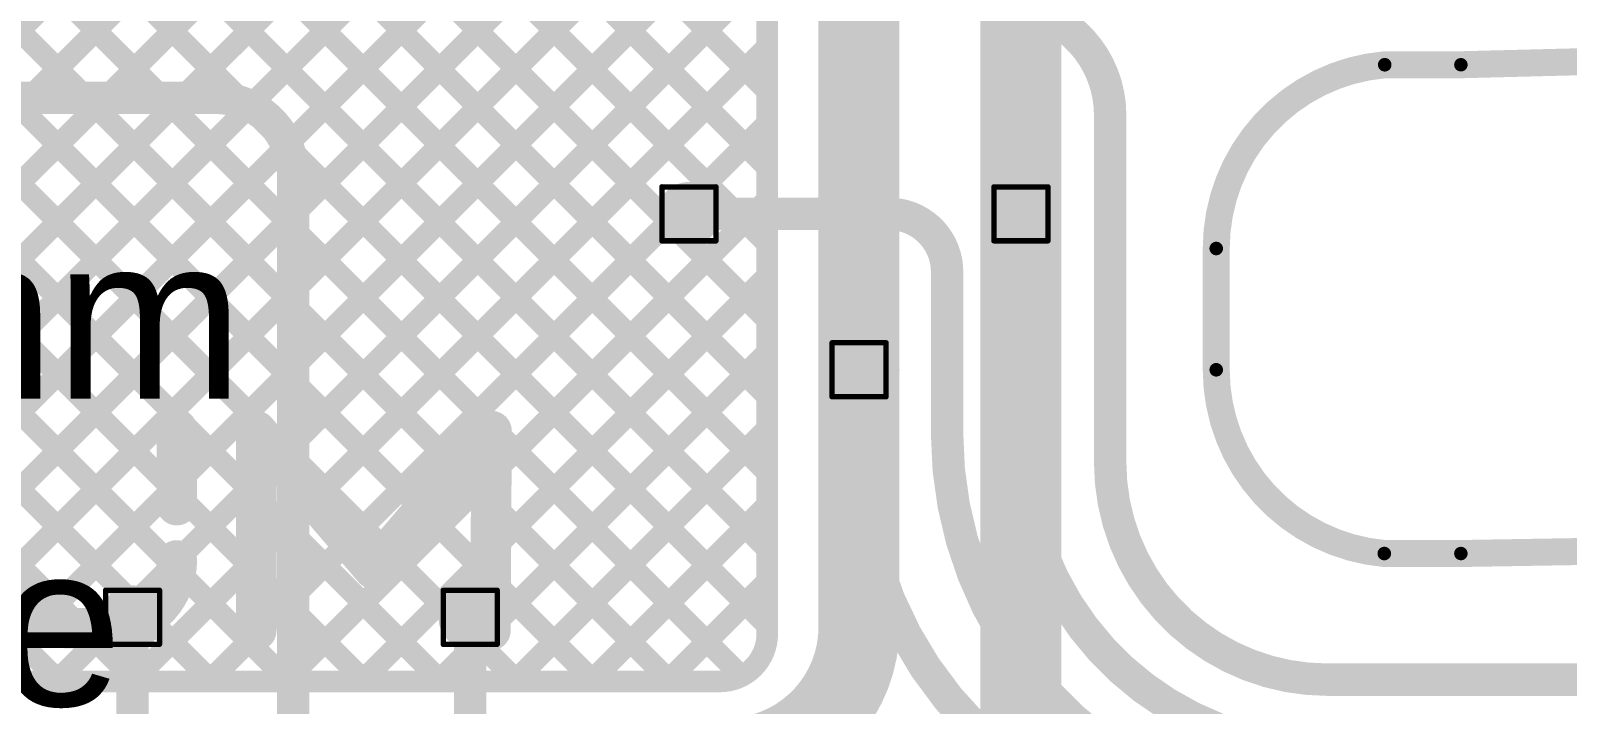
# Model space of a CAD drawing. Header units: inches. Extents: x -17 to 443, y -40 to 218.
# Drawn here: x 104.59 to 119.04, y 119.4 to 125.74 of the extents above; entities that cross this region are included whole.
import ezdxf

# ---------------------------------------------------------------- set-up
doc = ezdxf.new("R2010")
doc.units = ezdxf.units.IN
for name, color, linetype in [('Board Outline', 216, 'Continuous'), ('Bottom Layer', 5, 'Continuous'), ('Drill Drawing', 1, 'Continuous'), ('Fabrication', 76, 'Continuous'), ('Top Layer', 1, 'Continuous'), ('Top Overlay', 2, 'Continuous'), ('Via Holes', 16, 'Continuous')]:
    doc.layers.add(name, color=color, linetype=linetype)
doc.styles.add('Arial', font='', dxfattribs={"height": 0.2})
doc.styles.get('Arial').set_extended_font_data('Arial')

msp = doc.modelspace()

# ---------------------------------------------------------------- hatches: boundary and pattern name
at = {"layer": 'Bottom Layer'}
h = msp.add_hatch(color=5, dxfattribs=at)
edge = h.paths.add_edge_path()
edge.add_arc((110.779, 124.015), 0.3, 0, 360)
h = msp.add_hatch(color=5, dxfattribs=at)
edge = h.paths.add_edge_path()
edge.add_arc((113.903, 124.015), 0.3, 0, 360)
h = msp.add_hatch(color=5, dxfattribs=at)
edge = h.paths.add_edge_path()
edge.add_arc((112.379, 122.548), 0.3, 0, 360)
h = msp.add_hatch(color=5, dxfattribs=at)
edge = h.paths.add_edge_path()
edge.add_arc((105.545, 120.219), 0.3, 0, 360)
h = msp.add_hatch(color=5, dxfattribs=at)
edge = h.paths.add_edge_path()
edge.add_arc((108.722, 120.219), 0.3, 0, 360)
at = {"layer": 'Top Layer'}
h = msp.add_hatch(color=1, dxfattribs=at)
edge = h.paths.add_edge_path()
edge.add_arc((110.779, 124.015), 0.3, 0, 360)
h = msp.add_hatch(color=1, dxfattribs=at)
edge = h.paths.add_edge_path()
edge.add_arc((113.903, 124.015), 0.3, 0, 360)
h = msp.add_hatch(color=1, dxfattribs=at)
edge = h.paths.add_edge_path()
edge.add_arc((112.379, 122.548), 0.3, 0, 360)
h = msp.add_hatch(color=1, dxfattribs=at)
edge = h.paths.add_edge_path()
edge.add_arc((105.545, 120.219), 0.3, 0, 360)
h = msp.add_hatch(color=1, dxfattribs=at)
edge = h.paths.add_edge_path()
edge.add_arc((108.722, 120.219), 0.3, 0, 360)
at = {"layer": 'Via Holes'}
h = msp.add_hatch(color=7, dxfattribs=at)
edge = h.paths.add_edge_path()
edge.add_arc((110.779, 124.015), 0.15, 0, 360)
h = msp.add_hatch(color=7, dxfattribs=at)
edge = h.paths.add_edge_path()
edge.add_arc((113.903, 124.015), 0.15, 0, 360)
h = msp.add_hatch(color=7, dxfattribs=at)
edge = h.paths.add_edge_path()
edge.add_arc((112.379, 122.548), 0.15, 0, 360)
h = msp.add_hatch(color=7, dxfattribs=at)
edge = h.paths.add_edge_path()
edge.add_arc((105.545, 120.219), 0.15, 0, 360)
h = msp.add_hatch(color=7, dxfattribs=at)
edge = h.paths.add_edge_path()
edge.add_arc((108.722, 120.219), 0.15, 0, 360)

# ---------------------------------------------------------------- linework, layer by layer
at = {"layer": 'Board Outline'}
for points in [[(115.74, 123.689, 0.127, 0.127, -0.389016), (117.325, 125.418, 0.127, 0.127, 0)], [(117.325, 125.418, 0.127, 0.127, 0), (118.042, 125.418, 0.127, 0.127, 0)], [(118.042, 125.418, 0.127, 0.127, 0), (122.561, 125.533, 0.127, 0.127, 0)], [(115.74, 122.548, 0.127, 0.127, 0), (115.74, 123.689, 0.127, 0.127, 0)], [(117.321, 120.819, 0.127, 0.127, -0.388326), (115.74, 122.548, 0.127, 0.127, 0)], [(117.321, 120.819, 0.127, 0.127, 0), (118.042, 120.819, 0.127, 0.127, 0)], [(118.042, 120.819, 0.127, 0.127, 0), (119.531, 120.844, 0.127, 0.127, 0)]]:
    msp.add_lwpolyline(points, format="xyseb", dxfattribs=at)
for points in [[(117.293, 125.418, 0.0635, 0.0635, 1), (117.357, 125.418, 0.0635, 0.0635, 1)], [(117.293, 125.418, 0.0635, 0.0635, 1), (117.357, 125.418, 0.0635, 0.0635, 1)], [(118.01, 125.418, 0.0635, 0.0635, 1), (118.073, 125.418, 0.0635, 0.0635, 1)], [(118.01, 125.418, 0.0635, 0.0635, 1), (118.073, 125.418, 0.0635, 0.0635, 1)], [(115.708, 123.689, 0.0635, 0.0635, 1), (115.772, 123.689, 0.0635, 0.0635, 1)], [(115.708, 123.689, 0.0635, 0.0635, 1), (115.772, 123.689, 0.0635, 0.0635, 1)], [(115.708, 122.548, 0.0635, 0.0635, 1), (115.772, 122.548, 0.0635, 0.0635, 1)], [(115.708, 122.548, 0.0635, 0.0635, 1), (115.772, 122.548, 0.0635, 0.0635, 1)], [(117.289, 120.819, 0.0635, 0.0635, 1), (117.353, 120.819, 0.0635, 0.0635, 1)], [(117.289, 120.819, 0.0635, 0.0635, 1), (117.353, 120.819, 0.0635, 0.0635, 1)], [(118.01, 120.819, 0.0635, 0.0635, 1), (118.073, 120.819, 0.0635, 0.0635, 1)], [(118.01, 120.819, 0.0635, 0.0635, 1), (118.073, 120.819, 0.0635, 0.0635, 1)]]:
    msp.add_lwpolyline(points, format="xyseb", close=True, dxfattribs=at)
at = {"layer": 'Bottom Layer'}
for points in [[(113.714, 125.973, 0.305, 0.305, -0.414214), (114.742, 124.945, 0.305, 0.305, 0)], [(104.297, 125.107, 0.305, 0.305, 0), (106.324, 125.107, 0.305, 0.305, 0)], [(106.324, 125.107, 0.305, 0.305, -0.414214), (107.056, 124.375, 0.305, 0.305, 0)], [(114.742, 121.677, 0.305, 0.305, 0), (114.742, 124.945, 0.305, 0.305, 0)], [(107.056, 118.492, 0.305, 0.305, 0), (107.056, 124.375, 0.305, 0.305, 0)], [(110.779, 124.015, 0.305, 0.305, 0), (112.662, 124.015, 0.305, 0.305, 0)], [(112.662, 124.015, 0.305, 0.305, -0.414214), (113.208, 123.469, 0.305, 0.305, 0)], [(113.903, 121.87, 0.305, 0.305, 0), (113.903, 124.015, 0.305, 0.305, 0)], [(113.208, 121.942, 0.305, 0.305, 0), (113.208, 123.469, 0.305, 0.305, 0)], [(112.379, 121.798, 0.305, 0.305, 0), (112.379, 122.548, 0.305, 0.305, 0)], [(116.838, 118.312, 0.305, 0.305, -0.414214), (113.208, 121.942, 0.305, 0.305, 0)], [(116.801, 118.972, 0.305, 0.305, -0.414214), (113.903, 121.87, 0.305, 0.305, 0)], [(113.462, 119.188, 0.305, 0.305, -0.198685), (112.379, 121.798, 0.305, 0.305, 0)], [(116.786, 119.632, 0.305, 0.305, -0.414214), (114.742, 121.677, 0.305, 0.305, 0)], [(105.545, 110.576, 0.305, 0.305, 0), (105.545, 120.219, 0.305, 0.305, 0)], [(108.722, 119.076, 0.305, 0.305, 0), (108.722, 120.219, 0.305, 0.305, 0)], [(116.786, 119.632, 0.305, 0.305, 0), (119.536, 119.632, 0.305, 0.305, 0)]]:
    msp.add_lwpolyline(points, format="xyseb", dxfattribs=at)
for points in [[(106.248, 125.107, 0.152, 0.152, 1), (106.4, 125.107, 0.152, 0.152, 1)], [(106.248, 125.107, 0.152, 0.152, 1), (106.4, 125.107, 0.152, 0.152, 1)], [(114.665, 124.945, 0.152, 0.152, 1), (114.818, 124.945, 0.152, 0.152, 1)], [(114.665, 124.945, 0.152, 0.152, 1), (114.818, 124.945, 0.152, 0.152, 1)], [(106.979, 124.375, 0.152, 0.152, 1), (107.132, 124.375, 0.152, 0.152, 1)], [(106.979, 124.375, 0.152, 0.152, 1), (107.132, 124.375, 0.152, 0.152, 1)], [(110.703, 124.015, 0.152, 0.152, 1), (110.855, 124.015, 0.152, 0.152, 1)], [(112.586, 124.015, 0.152, 0.152, 1), (112.738, 124.015, 0.152, 0.152, 1)], [(112.586, 124.015, 0.152, 0.152, 1), (112.738, 124.015, 0.152, 0.152, 1)], [(113.826, 124.015, 0.152, 0.152, 1), (113.979, 124.015, 0.152, 0.152, 1)], [(113.132, 123.469, 0.152, 0.152, 1), (113.284, 123.469, 0.152, 0.152, 1)], [(113.132, 123.469, 0.152, 0.152, 1), (113.284, 123.469, 0.152, 0.152, 1)], [(112.303, 122.548, 0.152, 0.152, 1), (112.455, 122.548, 0.152, 0.152, 1)], [(113.132, 121.942, 0.152, 0.152, 1), (113.284, 121.942, 0.152, 0.152, 1)], [(113.132, 121.942, 0.152, 0.152, 1), (113.284, 121.942, 0.152, 0.152, 1)], [(113.826, 121.87, 0.152, 0.152, 1), (113.979, 121.87, 0.152, 0.152, 1)], [(113.826, 121.87, 0.152, 0.152, 1), (113.979, 121.87, 0.152, 0.152, 1)], [(112.303, 121.798, 0.152, 0.152, 1), (112.455, 121.798, 0.152, 0.152, 1)], [(112.303, 121.798, 0.152, 0.152, 1), (112.455, 121.798, 0.152, 0.152, 1)], [(114.665, 121.677, 0.152, 0.152, 1), (114.818, 121.677, 0.152, 0.152, 1)], [(114.665, 121.677, 0.152, 0.152, 1), (114.818, 121.677, 0.152, 0.152, 1)], [(105.468, 120.219, 0.152, 0.152, 1), (105.621, 120.219, 0.152, 0.152, 1)], [(108.645, 120.219, 0.152, 0.152, 1), (108.798, 120.219, 0.152, 0.152, 1)], [(116.71, 119.632, 0.152, 0.152, 1), (116.862, 119.632, 0.152, 0.152, 1)], [(116.71, 119.632, 0.152, 0.152, 1), (116.862, 119.632, 0.152, 0.152, 1)]]:
    msp.add_lwpolyline(points, format="xyseb", close=True, dxfattribs=at)
at = {"layer": 'Drill Drawing'}
for points in [[(110.525, 124.269, 0.0508, 0.0508, 0), (111.033, 124.269, 0.0508, 0.0508, 0)], [(110.525, 123.761, 0.0508, 0.0508, 0), (110.525, 124.269, 0.0508, 0.0508, 0)], [(111.033, 123.761, 0.0508, 0.0508, 0), (111.033, 124.269, 0.0508, 0.0508, 0)], [(113.649, 124.269, 0.0508, 0.0508, 0), (114.157, 124.269, 0.0508, 0.0508, 0)], [(113.649, 123.761, 0.0508, 0.0508, 0), (113.649, 124.269, 0.0508, 0.0508, 0)], [(114.157, 123.761, 0.0508, 0.0508, 0), (114.157, 124.269, 0.0508, 0.0508, 0)], [(110.525, 123.761, 0.0508, 0.0508, 0), (111.033, 123.761, 0.0508, 0.0508, 0)], [(113.649, 123.761, 0.0508, 0.0508, 0), (114.157, 123.761, 0.0508, 0.0508, 0)], [(112.125, 122.802, 0.0508, 0.0508, 0), (112.633, 122.802, 0.0508, 0.0508, 0)], [(112.125, 122.294, 0.0508, 0.0508, 0), (112.125, 122.802, 0.0508, 0.0508, 0)], [(112.633, 122.294, 0.0508, 0.0508, 0), (112.633, 122.802, 0.0508, 0.0508, 0)], [(112.125, 122.294, 0.0508, 0.0508, 0), (112.633, 122.294, 0.0508, 0.0508, 0)], [(105.291, 120.473, 0.0508, 0.0508, 0), (105.799, 120.473, 0.0508, 0.0508, 0)], [(105.291, 119.965, 0.0508, 0.0508, 0), (105.291, 120.473, 0.0508, 0.0508, 0)], [(105.799, 119.965, 0.0508, 0.0508, 0), (105.799, 120.473, 0.0508, 0.0508, 0)], [(108.468, 120.473, 0.0508, 0.0508, 0), (108.976, 120.473, 0.0508, 0.0508, 0)], [(108.468, 119.965, 0.0508, 0.0508, 0), (108.468, 120.473, 0.0508, 0.0508, 0)], [(108.976, 119.965, 0.0508, 0.0508, 0), (108.976, 120.473, 0.0508, 0.0508, 0)], [(105.291, 119.965, 0.0508, 0.0508, 0), (105.799, 119.965, 0.0508, 0.0508, 0)], [(108.468, 119.965, 0.0508, 0.0508, 0), (108.976, 119.965, 0.0508, 0.0508, 0)]]:
    msp.add_lwpolyline(points, format="xyseb", dxfattribs=at)
for points in [[(110.512, 124.269, 0.0254, 0.0254, 1), (110.538, 124.269, 0.0254, 0.0254, 1)], [(110.512, 124.269, 0.0254, 0.0254, 1), (110.538, 124.269, 0.0254, 0.0254, 1)], [(111.02, 124.269, 0.0254, 0.0254, 1), (111.046, 124.269, 0.0254, 0.0254, 1)], [(111.02, 124.269, 0.0254, 0.0254, 1), (111.046, 124.269, 0.0254, 0.0254, 1)], [(113.636, 124.269, 0.0254, 0.0254, 1), (113.661, 124.269, 0.0254, 0.0254, 1)], [(113.636, 124.269, 0.0254, 0.0254, 1), (113.661, 124.269, 0.0254, 0.0254, 1)], [(114.144, 124.269, 0.0254, 0.0254, 1), (114.169, 124.269, 0.0254, 0.0254, 1)], [(114.144, 124.269, 0.0254, 0.0254, 1), (114.169, 124.269, 0.0254, 0.0254, 1)], [(110.512, 123.761, 0.0254, 0.0254, 1), (110.538, 123.761, 0.0254, 0.0254, 1)], [(110.512, 123.761, 0.0254, 0.0254, 1), (110.538, 123.761, 0.0254, 0.0254, 1)], [(111.02, 123.761, 0.0254, 0.0254, 1), (111.046, 123.761, 0.0254, 0.0254, 1)], [(111.02, 123.761, 0.0254, 0.0254, 1), (111.046, 123.761, 0.0254, 0.0254, 1)], [(113.636, 123.761, 0.0254, 0.0254, 1), (113.661, 123.761, 0.0254, 0.0254, 1)], [(113.636, 123.761, 0.0254, 0.0254, 1), (113.661, 123.761, 0.0254, 0.0254, 1)], [(114.144, 123.761, 0.0254, 0.0254, 1), (114.169, 123.761, 0.0254, 0.0254, 1)], [(114.144, 123.761, 0.0254, 0.0254, 1), (114.169, 123.761, 0.0254, 0.0254, 1)], [(112.113, 122.802, 0.0254, 0.0254, 1), (112.138, 122.802, 0.0254, 0.0254, 1)], [(112.113, 122.802, 0.0254, 0.0254, 1), (112.138, 122.802, 0.0254, 0.0254, 1)], [(112.621, 122.802, 0.0254, 0.0254, 1), (112.646, 122.802, 0.0254, 0.0254, 1)], [(112.621, 122.802, 0.0254, 0.0254, 1), (112.646, 122.802, 0.0254, 0.0254, 1)], [(112.113, 122.294, 0.0254, 0.0254, 1), (112.138, 122.294, 0.0254, 0.0254, 1)], [(112.113, 122.294, 0.0254, 0.0254, 1), (112.138, 122.294, 0.0254, 0.0254, 1)], [(112.621, 122.294, 0.0254, 0.0254, 1), (112.646, 122.294, 0.0254, 0.0254, 1)], [(112.621, 122.294, 0.0254, 0.0254, 1), (112.646, 122.294, 0.0254, 0.0254, 1)], [(105.278, 120.473, 0.0254, 0.0254, 1), (105.303, 120.473, 0.0254, 0.0254, 1)], [(105.278, 120.473, 0.0254, 0.0254, 1), (105.303, 120.473, 0.0254, 0.0254, 1)], [(105.786, 120.473, 0.0254, 0.0254, 1), (105.811, 120.473, 0.0254, 0.0254, 1)], [(105.786, 120.473, 0.0254, 0.0254, 1), (105.811, 120.473, 0.0254, 0.0254, 1)], [(108.455, 120.473, 0.0254, 0.0254, 1), (108.48, 120.473, 0.0254, 0.0254, 1)], [(108.455, 120.473, 0.0254, 0.0254, 1), (108.48, 120.473, 0.0254, 0.0254, 1)], [(108.963, 120.473, 0.0254, 0.0254, 1), (108.988, 120.473, 0.0254, 0.0254, 1)], [(108.963, 120.473, 0.0254, 0.0254, 1), (108.988, 120.473, 0.0254, 0.0254, 1)], [(105.278, 119.965, 0.0254, 0.0254, 1), (105.303, 119.965, 0.0254, 0.0254, 1)], [(105.278, 119.965, 0.0254, 0.0254, 1), (105.303, 119.965, 0.0254, 0.0254, 1)], [(105.786, 119.965, 0.0254, 0.0254, 1), (105.811, 119.965, 0.0254, 0.0254, 1)], [(105.786, 119.965, 0.0254, 0.0254, 1), (105.811, 119.965, 0.0254, 0.0254, 1)], [(108.455, 119.965, 0.0254, 0.0254, 1), (108.48, 119.965, 0.0254, 0.0254, 1)], [(108.455, 119.965, 0.0254, 0.0254, 1), (108.48, 119.965, 0.0254, 0.0254, 1)], [(108.963, 119.965, 0.0254, 0.0254, 1), (108.988, 119.965, 0.0254, 0.0254, 1)], [(108.963, 119.965, 0.0254, 0.0254, 1), (108.988, 119.965, 0.0254, 0.0254, 1)]]:
    msp.add_lwpolyline(points, format="xyseb", close=True, dxfattribs=at)
at = {"layer": 'Fabrication'}
for points in [[(118.042, 125.418, 0.254, 0.254, 0), (122.561, 125.533, 0.254, 0.254, 0)], [(115.74, 123.689, 0.254, 0.254, -0.389016), (117.325, 125.418, 0.254, 0.254, 0)], [(117.325, 125.418, 0.254, 0.254, 0), (118.042, 125.418, 0.254, 0.254, 0)], [(115.74, 122.548, 0.254, 0.254, 0), (115.74, 123.689, 0.254, 0.254, 0)], [(117.321, 120.819, 0.254, 0.254, -0.388326), (115.74, 122.548, 0.254, 0.254, 0)], [(117.321, 120.819, 0.254, 0.254, 0), (118.042, 120.819, 0.254, 0.254, 0)], [(118.042, 120.819, 0.254, 0.254, 0), (119.531, 120.844, 0.254, 0.254, 0)]]:
    msp.add_lwpolyline(points, format="xyseb", dxfattribs=at)
for points in [[(117.262, 125.418, 0.127, 0.127, 1), (117.389, 125.418, 0.127, 0.127, 1)], [(117.262, 125.418, 0.127, 0.127, 1), (117.389, 125.418, 0.127, 0.127, 1)], [(117.978, 125.418, 0.127, 0.127, 1), (118.105, 125.418, 0.127, 0.127, 1)], [(117.978, 125.418, 0.127, 0.127, 1), (118.105, 125.418, 0.127, 0.127, 1)], [(115.677, 123.689, 0.127, 0.127, 1), (115.804, 123.689, 0.127, 0.127, 1)], [(115.677, 123.689, 0.127, 0.127, 1), (115.804, 123.689, 0.127, 0.127, 1)], [(115.677, 122.548, 0.127, 0.127, 1), (115.804, 122.548, 0.127, 0.127, 1)], [(115.677, 122.548, 0.127, 0.127, 1), (115.804, 122.548, 0.127, 0.127, 1)], [(117.257, 120.819, 0.127, 0.127, 1), (117.384, 120.819, 0.127, 0.127, 1)], [(117.257, 120.819, 0.127, 0.127, 1), (117.384, 120.819, 0.127, 0.127, 1)], [(117.978, 120.819, 0.127, 0.127, 1), (118.105, 120.819, 0.127, 0.127, 1)], [(117.978, 120.819, 0.127, 0.127, 1), (118.105, 120.819, 0.127, 0.127, 1)]]:
    msp.add_lwpolyline(points, format="xyseb", close=True, dxfattribs=at)
at = {"layer": 'Top Layer'}
for points in [[(95.399, 132.665, 0.203, 0.203, 0), (108.449, 119.615, 0.203, 0.203, 0)], [(96.118, 132.665, 0.203, 0.203, 0), (109.168, 119.615, 0.203, 0.203, 0)], [(96.836, 132.665, 0.203, 0.203, 0), (109.886, 119.615, 0.203, 0.203, 0)], [(97.555, 132.665, 0.203, 0.203, 0), (110.605, 119.615, 0.203, 0.203, 0)], [(98.273, 132.665, 0.203, 0.203, 0), (111.274, 119.665, 0.203, 0.203, 0)], [(98.991, 132.665, 0.203, 0.203, 0), (111.516, 120.141, 0.203, 0.203, 0)], [(99.71, 132.665, 0.203, 0.203, 0), (111.516, 120.86, 0.203, 0.203, 0)], [(100.428, 132.665, 0.203, 0.203, 0), (111.516, 121.578, 0.203, 0.203, 0)], [(101.147, 132.665, 0.203, 0.203, 0), (111.516, 122.296, 0.203, 0.203, 0)], [(101.865, 132.665, 0.203, 0.203, 0), (111.516, 123.015, 0.203, 0.203, 0)], [(102.583, 132.665, 0.203, 0.203, 0), (111.516, 123.733, 0.203, 0.203, 0)], [(103.302, 132.665, 0.203, 0.203, 0), (111.516, 124.452, 0.203, 0.203, 0)], [(104.02, 132.665, 0.203, 0.203, 0), (111.516, 125.17, 0.203, 0.203, 0)], [(94.745, 132.601, 0.203, 0.203, 0), (107.731, 119.615, 0.203, 0.203, 0)], [(94.419, 132.208, 0.203, 0.203, 0), (107.013, 119.615, 0.203, 0.203, 0)], [(94.396, 131.513, 0.203, 0.203, 0), (106.294, 119.615, 0.203, 0.203, 0)], [(94.396, 130.795, 0.203, 0.203, 0), (105.576, 119.615, 0.203, 0.203, 0)], [(94.396, 130.077, 0.203, 0.203, 0), (104.857, 119.615, 0.203, 0.203, 0)], [(98.359, 119.615, 0.203, 0.203, 0), (108.342, 129.598, 0.203, 0.203, 0)], [(99.077, 119.615, 0.203, 0.203, 0), (108.69, 129.228, 0.203, 0.203, 0)], [(99.796, 119.615, 0.203, 0.203, 0), (109.086, 128.905, 0.203, 0.203, 0)], [(100.514, 119.615, 0.203, 0.203, 0), (109.529, 128.63, 0.203, 0.203, 0)], [(101.233, 119.615, 0.203, 0.203, 0), (110.026, 128.409, 0.203, 0.203, 0)], [(101.951, 119.615, 0.203, 0.203, 0), (110.586, 128.25, 0.203, 0.203, 0)], [(102.669, 119.615, 0.203, 0.203, 0), (111.161, 128.107, 0.203, 0.203, 0)], [(113.903, 124.015, 0.762, 0.762, 0), (113.903, 127.752, 0.762, 0.762, 0)], [(103.388, 119.615, 0.203, 0.203, 0), (111.48, 127.708, 0.203, 0.203, 0)], [(112.379, 122.548, 0.762, 0.762, 0), (112.379, 127.481, 0.762, 0.762, 0)], [(104.106, 119.615, 0.203, 0.203, 0), (111.516, 127.025, 0.203, 0.203, 0)], [(111.516, 126.442, 0.203, 0.203, 0), (111.516, 120.062, 0.203, 0.203, 0)], [(111.516, 126.442, 0.203, 0.203, 0), (111.516, 120.062, 0.203, 0.203, 0)], [(104.825, 119.615, 0.203, 0.203, 0), (111.516, 126.306, 0.203, 0.203, 0)], [(105.543, 119.615, 0.203, 0.203, 0), (111.516, 125.588, 0.203, 0.203, 0)], [(106.261, 119.615, 0.203, 0.203, 0), (111.516, 124.87, 0.203, 0.203, 0)], [(113.902, 121.661, 0.762, 0.762, 0), (113.903, 124.015, 0.762, 0.762, 0)], [(106.98, 119.615, 0.203, 0.203, 0), (111.516, 124.151, 0.203, 0.203, 0)], [(107.698, 119.615, 0.203, 0.203, 0), (111.516, 123.433, 0.203, 0.203, 0)], [(112.379, 120.128, 0.762, 0.762, 0), (112.379, 122.548, 0.762, 0.762, 0)], [(108.417, 119.615, 0.203, 0.203, 0), (111.516, 122.714, 0.203, 0.203, 0)], [(109.135, 119.615, 0.203, 0.203, 0), (111.516, 121.996, 0.203, 0.203, 0)], [(113.902, 118.745, 0.762, 0.762, 0), (113.902, 121.661, 0.762, 0.762, 0)], [(109.854, 119.615, 0.203, 0.203, 0), (111.516, 121.277, 0.203, 0.203, 0)], [(110.572, 119.615, 0.203, 0.203, 0), (111.516, 120.559, 0.203, 0.203, 0)], [(112.379, 120.128, 0.762, 0.762, -0.414214), (111.141, 118.89, 0.762, 0.762, 0)], [(111.516, 120.06, 0.203, 0.203, -0.097175), (111.482, 119.892, 0.203, 0.203, 0)], [(111.481, 119.89, 0.203, 0.203, -0.097824), (111.385, 119.746, 0.203, 0.203, 0)], [(111.385, 119.746, 0.203, 0.203, -0.198703), (111.069, 119.615, 0.203, 0.203, 0)], [(89.895, 119.615, 0.203, 0.203, 0), (111.069, 119.615, 0.203, 0.203, 0)]]:
    msp.add_lwpolyline(points, format="xyseb", dxfattribs=at)
for points in [[(111.465, 125.588, 0.102, 0.102, 1), (111.566, 125.588, 0.102, 0.102, 1)], [(111.465, 125.17, 0.102, 0.102, 1), (111.566, 125.17, 0.102, 0.102, 1)], [(111.465, 124.87, 0.102, 0.102, 1), (111.566, 124.87, 0.102, 0.102, 1)], [(111.465, 124.452, 0.102, 0.102, 1), (111.566, 124.452, 0.102, 0.102, 1)], [(113.712, 124.015, 0.381, 0.381, 1), (114.093, 124.015, 0.381, 0.381, 1)], [(113.712, 124.015, 0.381, 0.381, 1), (114.093, 124.015, 0.381, 0.381, 1)], [(111.465, 124.151, 0.102, 0.102, 1), (111.566, 124.151, 0.102, 0.102, 1)], [(111.465, 123.733, 0.102, 0.102, 1), (111.566, 123.733, 0.102, 0.102, 1)], [(111.465, 123.433, 0.102, 0.102, 1), (111.566, 123.433, 0.102, 0.102, 1)], [(111.465, 123.015, 0.102, 0.102, 1), (111.566, 123.015, 0.102, 0.102, 1)], [(112.189, 122.548, 0.381, 0.381, 1), (112.57, 122.548, 0.381, 0.381, 1)], [(112.189, 122.548, 0.381, 0.381, 1), (112.57, 122.548, 0.381, 0.381, 1)], [(111.465, 122.714, 0.102, 0.102, 1), (111.566, 122.714, 0.102, 0.102, 1)], [(111.465, 122.296, 0.102, 0.102, 1), (111.566, 122.296, 0.102, 0.102, 1)], [(111.465, 121.996, 0.102, 0.102, 1), (111.566, 121.996, 0.102, 0.102, 1)], [(113.712, 121.661, 0.381, 0.381, 1), (114.093, 121.661, 0.381, 0.381, 1)], [(113.712, 121.661, 0.381, 0.381, 1), (114.093, 121.661, 0.381, 0.381, 1)], [(111.465, 121.578, 0.102, 0.102, 1), (111.566, 121.578, 0.102, 0.102, 1)], [(111.465, 121.277, 0.102, 0.102, 1), (111.566, 121.277, 0.102, 0.102, 1)], [(111.465, 120.86, 0.102, 0.102, 1), (111.566, 120.86, 0.102, 0.102, 1)], [(111.465, 120.559, 0.102, 0.102, 1), (111.566, 120.559, 0.102, 0.102, 1)], [(112.189, 120.128, 0.381, 0.381, 1), (112.57, 120.128, 0.381, 0.381, 1)], [(112.189, 120.128, 0.381, 0.381, 1), (112.57, 120.128, 0.381, 0.381, 1)], [(111.465, 120.141, 0.102, 0.102, 1), (111.566, 120.141, 0.102, 0.102, 1)], [(111.465, 120.062, 0.102, 0.102, 1), (111.566, 120.062, 0.102, 0.102, 1)], [(111.465, 120.062, 0.102, 0.102, 1), (111.566, 120.062, 0.102, 0.102, 1)], [(111.465, 120.06, 0.102, 0.102, 1), (111.566, 120.06, 0.102, 0.102, 1)], [(111.431, 119.892, 0.102, 0.102, 1), (111.533, 119.892, 0.102, 0.102, 1)], [(111.431, 119.89, 0.102, 0.102, 1), (111.532, 119.89, 0.102, 0.102, 1)], [(111.334, 119.746, 0.102, 0.102, 1), (111.436, 119.746, 0.102, 0.102, 1)], [(111.334, 119.746, 0.102, 0.102, 1), (111.436, 119.746, 0.102, 0.102, 1)], [(104.774, 119.615, 0.102, 0.102, 1), (104.875, 119.615, 0.102, 0.102, 1)], [(104.806, 119.615, 0.102, 0.102, 1), (104.908, 119.615, 0.102, 0.102, 1)], [(105.492, 119.615, 0.102, 0.102, 1), (105.594, 119.615, 0.102, 0.102, 1)], [(105.525, 119.615, 0.102, 0.102, 1), (105.627, 119.615, 0.102, 0.102, 1)], [(106.211, 119.615, 0.102, 0.102, 1), (106.312, 119.615, 0.102, 0.102, 1)], [(106.243, 119.615, 0.102, 0.102, 1), (106.345, 119.615, 0.102, 0.102, 1)], [(106.929, 119.615, 0.102, 0.102, 1), (107.031, 119.615, 0.102, 0.102, 1)], [(106.962, 119.615, 0.102, 0.102, 1), (107.063, 119.615, 0.102, 0.102, 1)], [(107.648, 119.615, 0.102, 0.102, 1), (107.749, 119.615, 0.102, 0.102, 1)], [(107.68, 119.615, 0.102, 0.102, 1), (107.782, 119.615, 0.102, 0.102, 1)], [(108.366, 119.615, 0.102, 0.102, 1), (108.468, 119.615, 0.102, 0.102, 1)], [(108.399, 119.615, 0.102, 0.102, 1), (108.5, 119.615, 0.102, 0.102, 1)], [(109.084, 119.615, 0.102, 0.102, 1), (109.186, 119.615, 0.102, 0.102, 1)], [(109.117, 119.615, 0.102, 0.102, 1), (109.219, 119.615, 0.102, 0.102, 1)], [(109.803, 119.615, 0.102, 0.102, 1), (109.904, 119.615, 0.102, 0.102, 1)], [(109.835, 119.615, 0.102, 0.102, 1), (109.937, 119.615, 0.102, 0.102, 1)], [(110.521, 119.615, 0.102, 0.102, 1), (110.623, 119.615, 0.102, 0.102, 1)], [(110.554, 119.615, 0.102, 0.102, 1), (110.655, 119.615, 0.102, 0.102, 1)], [(111.019, 119.615, 0.102, 0.102, 1), (111.12, 119.615, 0.102, 0.102, 1)], [(111.019, 119.615, 0.102, 0.102, 1), (111.12, 119.615, 0.102, 0.102, 1)], [(111.223, 119.665, 0.102, 0.102, 1), (111.324, 119.665, 0.102, 0.102, 1)]]:
    msp.add_lwpolyline(points, format="xyseb", close=True, dxfattribs=at)
at = {"layer": 'Top Overlay'}
for points in [[(105.961, 121.274, 0.381, 0.381, 0), (105.961, 121.99, 0.381, 0.381, 0)], [(106.709, 120.096, 0.381, 0.381, 0), (106.709, 121.971, 0.381, 0.381, 0)], [(106.709, 121.971, 0.381, 0.381, 0), (107.815, 120.674, 0.381, 0.381, 0)], [(107.815, 120.674, 0.381, 0.381, 0), (108.922, 121.971, 0.381, 0.381, 0)], [(108.912, 120.096, 0.381, 0.381, 0), (108.922, 121.971, 0.381, 0.381, 0)], [(104.964, 120.116, 0.381, 0.381, -0.414214), (104.346, 120.734, 0.381, 0.381, 0)], [(105.961, 120.754, 0.381, 0.381, -0.414214), (105.323, 120.116, 0.381, 0.381, 0)], [(104.964, 120.116, 0.381, 0.381, 0), (105.153, 120.116, 0.381, 0.381, 0)], [(105.153, 120.116, 0.381, 0.381, 0), (105.293, 120.116, 0.381, 0.381, 0)]]:
    msp.add_lwpolyline(points, format="xyseb", dxfattribs=at)
for points in [[(105.866, 121.99, 0.191, 0.191, 1), (106.056, 121.99, 0.191, 0.191, 1)], [(106.613, 121.971, 0.191, 0.191, 1), (106.804, 121.971, 0.191, 0.191, 1)], [(106.613, 121.971, 0.191, 0.191, 1), (106.804, 121.971, 0.191, 0.191, 1)], [(108.827, 121.971, 0.191, 0.191, 1), (109.017, 121.971, 0.191, 0.191, 1)], [(108.827, 121.971, 0.191, 0.191, 1), (109.017, 121.971, 0.191, 0.191, 1)], [(105.866, 121.274, 0.191, 0.191, 1), (106.056, 121.274, 0.191, 0.191, 1)], [(105.866, 120.754, 0.191, 0.191, 1), (106.056, 120.754, 0.191, 0.191, 1)], [(107.72, 120.674, 0.191, 0.191, 1), (107.911, 120.674, 0.191, 0.191, 1)], [(107.72, 120.674, 0.191, 0.191, 1), (107.911, 120.674, 0.191, 0.191, 1)], [(104.869, 120.116, 0.191, 0.191, 1), (105.059, 120.116, 0.191, 0.191, 1)], [(104.869, 120.116, 0.191, 0.191, 1), (105.059, 120.116, 0.191, 0.191, 1)], [(105.058, 120.116, 0.191, 0.191, 1), (105.249, 120.116, 0.191, 0.191, 1)], [(105.058, 120.116, 0.191, 0.191, 1), (105.249, 120.116, 0.191, 0.191, 1)], [(105.198, 120.116, 0.191, 0.191, 1), (105.388, 120.116, 0.191, 0.191, 1)], [(105.228, 120.116, 0.191, 0.191, 1), (105.418, 120.116, 0.191, 0.191, 1)], [(106.613, 120.096, 0.191, 0.191, 1), (106.804, 120.096, 0.191, 0.191, 1)], [(108.817, 120.096, 0.191, 0.191, 1), (109.007, 120.096, 0.191, 0.191, 1)]]:
    msp.add_lwpolyline(points, format="xyseb", close=True, dxfattribs=at)

# ---------------------------------------------------------------- texts
at = {"layer": 'Fabrication', "style": 'Arial'}
for s, p in [('Thickness : 0.25mm', (87.543, 122.277)), ('Material : Polyimide', (86.879, 119.385))]:
    msp.add_text(s, height=1.524, dxfattribs=at).set_placement(p)

doc.saveas('drawing.dxf')
